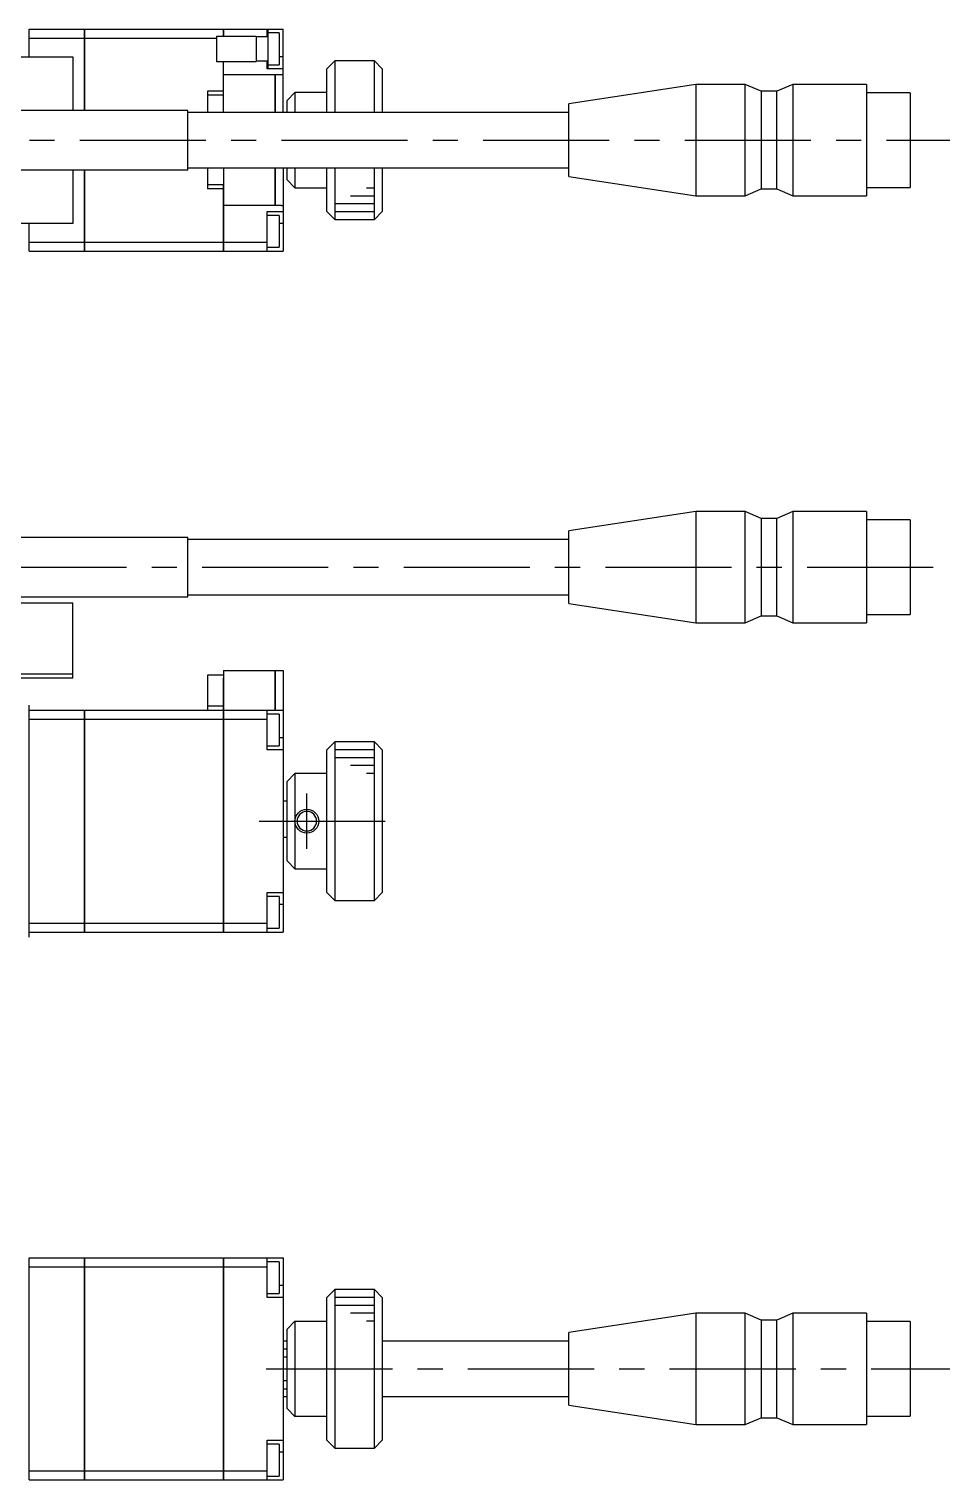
# Model space of a CAD drawing. Extents: x 0 to 566, y -8 to 193.
# Drawn here: x 157 to 273, y 10 to 192.8 of the extents above; entities that cross this region are included whole.
import ezdxf

# ---------------------------------------------------------------- set-up
doc = ezdxf.new("R2010")
doc.units = 0
doc.header["$LTSCALE"] = 0.5
doc.linetypes.add('CENTER', pattern=[50.8, 31.75, -6.35, 6.35, -6.35])
for name, color, linetype in [('MSM_CENTER', 1, 'CENTER'), ('MSM_CONTINUOUS', 7, 'CONTINUOUS'), ('MSM_NARROW', 5, 'CONTINUOUS')]:
    doc.layers.add(name, color=color, linetype=linetype)

msp = doc.modelspace()

# ---------------------------------------------------------------- linework, layer by layer
at = {"layer": 'MSM_CENTER'}
for p, q in [((138, 178.8), (273, 178.8)), ((128, 125), (273, 125)), ((192, 89.5), (192, 96.5)), ((186, 93), (204, 93)), ((186.89, 24), (273, 24))]:
    msp.add_line(p, q, dxfattribs=at)
at = {"layer": 'MSM_CONTINUOUS'}
for p, q in [((157, 192.8), (163.99, 192.8)), ((157, 189.3), (157, 192.8)), ((163.99, 182.55), (163.99, 192.8)), ((164, 192.79), (163.99, 192.79)), ((164, 192.8), (164, 182.55)), ((164, 192.8), (181.49, 192.8)), ((181.49, 191.9), (181.49, 192.8)), ((181.5, 192.79), (181.49, 192.79)), ((181.5, 192.8), (189, 192.8)), ((181.5, 192.8), (181.5, 191.9)), ((187, 191.8), (187, 192.8)), ((187.1, 192.8), (187.1, 187.8)), ((188.5, 192.3), (187.1, 192.3)), ((188.5, 192.3), (188.5, 188.3)), ((189, 182.3), (189, 192.8)), ((157, 191.65), (163.99, 191.65)), ((164, 191.64), (163.99, 191.64)), ((164, 191.65), (180.6, 191.65)), ((180.6, 191.9), (185.6, 191.9)), ((180.6, 191.9), (180.6, 188.7)), ((185.6, 191.9), (185.6, 188.7)), ((187.1, 191.8), (185.6, 191.8)), ((135.5, 189.3), (162.5, 189.3)), ((162.5, 189.3), (162.5, 182.55)), ((180.6, 188.7), (185.6, 188.7)), ((181.49, 184.45), (181.49, 188.7)), ((181.5, 182.3), (181.5, 188.7)), ((185.6, 188.8), (187.1, 188.8)), ((187, 187.8), (187, 188.8)), ((187.1, 188.3), (188.5, 188.3)), ((189, 189.3), (188.5, 189.3)), ((195.5, 188.8), (194.5, 187.8)), ((195.5, 188.8), (195.5, 182.3)), ((200.5, 188.8), (195.5, 188.8)), ((200.5, 182.3), (200.5, 188.8)), ((201.5, 187.8), (200.5, 188.8)), ((181.5, 187.05), (187.99, 187.05)), ((189, 187.8), (187, 187.8)), ((187.99, 182.3), (187.99, 187.05)), ((188, 187.04), (187.99, 187.04)), ((188, 187.05), (188, 182.3)), ((188, 187.05), (188.8, 187.05)), ((188.8, 187.03), (188.8, 187.05)), ((189, 187.03), (188.8, 187.03)), ((194.5, 182.3), (194.5, 187.8)), ((201.5, 187.8), (201.5, 182.3)), ((179.5, 184.95), (179.5, 182.3)), ((181.49, 184.95), (179.5, 184.95)), ((189.5, 183.8), (190.5, 184.8)), ((190.5, 184.8), (190.5, 182.3)), ((194.5, 184.8), (190.5, 184.8)), ((241, 185.8), (225, 183.37)), ((247.2, 185.8), (241, 185.8)), ((241, 185.8), (241, 171.8)), ((249.2, 184.95), (247.2, 185.8)), ((247.2, 171.8), (247.2, 185.8)), ((251.2, 184.95), (249.2, 184.95)), ((249.2, 184.95), (249.2, 172.65)), ((253.2, 185.8), (251.2, 184.95)), ((251.2, 172.65), (251.2, 184.95)), ((262.5, 185.8), (253.2, 185.8)), ((253.2, 185.8), (253.2, 171.8)), ((262.5, 185.8), (262.5, 171.8)), ((268, 184.75), (262.5, 184.75)), ((268, 184.75), (268, 172.85)), ((181.5, 184.45), (179.5, 184.45)), ((189.5, 182.3), (189.5, 183.8)), ((225, 174.23), (225, 183.37)), ((177, 182.55), (155.5, 182.55)), ((177, 175.05), (177, 182.55)), ((225, 182.3), (177, 182.3)), ((155.5, 175.05), (177, 175.05)), ((162.5, 175.05), (162.5, 168.3)), ((163.99, 164.8), (163.99, 175.05)), ((164, 175.05), (164, 164.8)), ((177, 175.3), (225, 175.3)), ((179.5, 175.3), (179.5, 172.65)), ((181.5, 175.3), (181.5, 164.8)), ((187.99, 170.55), (187.99, 175.3)), ((188, 175.3), (188, 170.55)), ((189, 175.3), (189, 164.8)), ((189.5, 173.8), (189.5, 175.3)), ((190.5, 172.8), (189.5, 173.8)), ((190.5, 175.3), (190.5, 172.8)), ((194.5, 169.8), (194.5, 175.3)), ((195.5, 175.3), (195.5, 168.8)), ((200.5, 168.8), (200.5, 175.3)), ((201.5, 175.3), (201.5, 169.8)), ((225, 174.23), (241, 171.8)), ((181.5, 173.15), (179.5, 173.15)), ((181.49, 172.65), (179.5, 172.65)), ((181.49, 164.8), (181.49, 173.15)), ((190.5, 172.8), (194.5, 172.8)), ((247.2, 171.8), (249.2, 172.65)), ((249.2, 172.65), (251.2, 172.65)), ((251.2, 172.65), (253.2, 171.8)), ((262.5, 172.85), (268, 172.85)), ((187.99, 170.55), (181.5, 170.55)), ((188, 170.56), (187.99, 170.56)), ((188.8, 170.55), (188, 170.55)), ((188.8, 170.57), (189, 170.57)), ((188.8, 170.55), (188.8, 170.57)), ((241, 171.8), (247.2, 171.8)), ((253.2, 171.8), (262.5, 171.8)), ((162.5, 168.3), (135.5, 168.3)), ((157, 164.8), (157, 168.3)), ((187, 169.8), (189, 169.8)), ((187, 164.8), (187, 169.8)), ((188.5, 169.3), (187, 169.3)), ((188.5, 169.3), (188.5, 165.3)), ((189, 168.3), (188.5, 168.3)), ((194.5, 169.8), (195.5, 168.8)), ((195.5, 168.8), (200.5, 168.8)), ((200.5, 168.8), (201.5, 169.8)), ((157, 165.95), (163.99, 165.95)), ((157, 164.8), (163.99, 164.8)), ((164, 165.96), (163.99, 165.96)), ((164, 164.81), (163.99, 164.81)), ((164, 165.95), (181.49, 165.95)), ((164, 164.8), (181.49, 164.8)), ((181.5, 165.96), (181.49, 165.96)), ((181.5, 164.81), (181.49, 164.81)), ((181.5, 165.95), (187, 165.95)), ((181.5, 164.8), (189, 164.8)), ((187, 165.3), (188.5, 165.3)), ((241, 132), (225, 129.57)), ((241, 132), (241, 118)), ((247.2, 132), (241, 132)), ((247.2, 118), (247.2, 132)), ((249.2, 131.15), (247.2, 132)), ((253.2, 132), (251.2, 131.15)), ((253.2, 132), (253.2, 118)), ((262.5, 132), (253.2, 132)), ((262.5, 132), (262.5, 118)), ((249.2, 131.15), (249.2, 118.85)), ((251.2, 131.15), (249.2, 131.15)), ((251.2, 118.85), (251.2, 131.15)), ((268, 130.95), (262.5, 130.95)), ((268, 130.95), (268, 119.05)), ((177, 128.75), (155.5, 128.75)), ((177, 121.25), (177, 128.75)), ((225, 128.5), (177, 128.5)), ((225, 120.43), (225, 129.57)), ((155.5, 121.25), (177, 121.25)), ((177, 121.5), (225, 121.5)), ((135.5, 120.5), (162.5, 120.5)), ((162.5, 111), (162.5, 120.5)), ((225, 120.43), (241, 118)), ((247.2, 118), (249.2, 118.85)), ((249.2, 118.85), (251.2, 118.85)), ((251.2, 118.85), (253.2, 118)), ((262.5, 119.05), (268, 119.05)), ((241, 118), (247.2, 118)), ((253.2, 118), (262.5, 118)), ((181.5, 112), (187.99, 112)), ((181.5, 112), (181.5, 79)), ((187.99, 107), (187.99, 112)), ((188, 111.99), (187.99, 111.99)), ((188, 112), (188, 107)), ((188, 112), (189, 112)), ((189, 112), (189, 79)), ((162.5, 111.5), (135.5, 111.5)), ((162.5, 111), (142.5, 111)), ((179.5, 111.4), (179.5, 107)), ((181.5, 111.4), (179.5, 111.4)), ((181.49, 111), (181.5, 111)), ((181.49, 79), (181.49, 111)), ((181.49, 108.4), (181.5, 108.4)), ((157, 78.38), (157, 107.62)), ((157, 107), (163.99, 107)), ((163.99, 79), (163.99, 107)), ((164, 106.99), (163.99, 106.99)), ((164, 107), (181.49, 107)), ((164, 107), (164, 79)), ((181.49, 107.5), (179.5, 107.5)), ((181.49, 107.3), (181.5, 107.3)), ((181.5, 106.99), (181.49, 106.99)), ((181.5, 107), (189, 107)), ((187, 102), (187, 107)), ((188.5, 106.5), (187, 106.5)), ((188.5, 106.5), (188.5, 102.5)), ((157, 105.85), (163.99, 105.85)), ((164, 105.84), (163.99, 105.84)), ((164, 105.85), (181.49, 105.85)), ((181.5, 105.84), (181.49, 105.84)), ((181.5, 105.85), (187, 105.85)), ((187, 102.5), (188.5, 102.5)), ((189, 103.5), (188.5, 103.5)), ((195.5, 103), (194.5, 102)), ((195.5, 103), (195.5, 83)), ((200.5, 103), (195.5, 103)), ((200.5, 83), (200.5, 103)), ((201.5, 102), (200.5, 103)), ((189, 102), (187, 102)), ((194.5, 84), (194.5, 102)), ((201.5, 102), (201.5, 84)), ((189.5, 98), (190.5, 99)), ((190.5, 99), (190.5, 87)), ((194.5, 99), (190.5, 99)), ((189.5, 88), (189.5, 98)), ((189.5, 95.5), (189, 95.5)), ((189, 91), (189.5, 91)), ((190.5, 87), (189.5, 88)), ((190.5, 87), (194.5, 87)), ((187, 84), (189, 84)), ((187, 79), (187, 84)), ((188.5, 83.5), (187, 83.5)), ((188.5, 83.5), (188.5, 79.5)), ((189, 82.5), (188.5, 82.5)), ((194.5, 84), (195.5, 83)), ((195.5, 83), (200.5, 83)), ((200.5, 83), (201.5, 84)), ((157, 80.15), (163.99, 80.15)), ((157, 79), (163.99, 79)), ((164, 80.16), (163.99, 80.16)), ((164, 79.01), (163.99, 79.01)), ((164, 80.15), (181.49, 80.15)), ((164, 79), (181.49, 79)), ((181.5, 80.16), (181.49, 80.16)), ((181.5, 79.01), (181.49, 79.01)), ((181.5, 80.15), (187, 80.15)), ((181.5, 79), (189, 79)), ((187, 79.5), (188.5, 79.5)), ((157, 38), (163.99, 38)), ((157, 10), (157, 38)), ((157, 36.85), (163.99, 36.85)), ((163.99, 10), (163.99, 38)), ((164, 37.99), (163.99, 37.99)), ((164, 36.84), (163.99, 36.84)), ((164, 38), (181.49, 38)), ((164, 38), (164, 10)), ((164, 36.85), (181.49, 36.85)), ((181.49, 10), (181.49, 38)), ((181.5, 37.99), (181.49, 37.99)), ((181.5, 36.84), (181.49, 36.84)), ((181.5, 38), (189, 38)), ((181.5, 38), (181.5, 10)), ((181.5, 36.85), (187, 36.85)), ((187, 33), (187, 38)), ((188.5, 37.5), (187, 37.5)), ((188.5, 37.5), (188.5, 33.5)), ((189, 38), (189, 10)), ((187, 33.5), (188.5, 33.5)), ((189, 33), (187, 33)), ((189, 34.5), (188.5, 34.5)), ((195.5, 34), (194.5, 33)), ((194.5, 15), (194.5, 33)), ((195.5, 34), (195.5, 14)), ((200.5, 34), (195.5, 34)), ((201.5, 33), (200.5, 34)), ((200.5, 14), (200.5, 34)), ((201.5, 33), (201.5, 15)), ((190.5, 30), (189.5, 29)), ((190.5, 30), (190.5, 18)), ((190.5, 30), (194.5, 30)), ((241, 31), (225, 28.57)), ((247.2, 31), (241, 31)), ((241, 31), (241, 17)), ((249.2, 30.15), (247.2, 31)), ((247.2, 17), (247.2, 31)), ((251.2, 30.15), (249.2, 30.15)), ((249.2, 30.15), (249.2, 17.85)), ((253.2, 31), (251.2, 30.15)), ((251.2, 17.85), (251.2, 30.15)), ((262.5, 31), (253.2, 31)), ((253.2, 31), (253.2, 17)), ((262.5, 31), (262.5, 17)), ((268, 29.95), (262.5, 29.95)), ((268, 29.95), (268, 18.05)), ((189.5, 27.5), (189, 27.5)), ((189.5, 19), (189.5, 29)), ((225, 27.5), (201.5, 27.5)), ((225, 19.43), (225, 28.57)), ((189.5, 26.5), (189, 26.5)), ((189, 25.5), (189.5, 25.5)), ((189.5, 22.5), (189, 22.5)), ((189, 21.5), (189.5, 21.5)), ((189, 20.5), (189.5, 20.5)), ((201.5, 20.5), (225, 20.5)), ((189.5, 19), (190.5, 18)), ((225, 19.43), (241, 17)), ((194.5, 18), (190.5, 18)), ((241, 17), (247.2, 17)), ((247.2, 17), (249.2, 17.85)), ((249.2, 17.85), (251.2, 17.85)), ((251.2, 17.85), (253.2, 17)), ((253.2, 17), (262.5, 17)), ((262.5, 18.05), (268, 18.05)), ((187, 15), (189, 15)), ((187, 10), (187, 15)), ((194.5, 15), (195.5, 14)), ((200.5, 14), (201.5, 15)), ((188.5, 14.5), (187, 14.5)), ((188.5, 14.5), (188.5, 10.5)), ((189, 13.5), (188.5, 13.5)), ((195.5, 14), (200.5, 14)), ((157, 11.15), (163.99, 11.15)), ((164, 11.16), (163.99, 11.16)), ((164, 11.15), (181.49, 11.15)), ((181.5, 11.16), (181.49, 11.16)), ((181.5, 11.15), (187, 11.15)), ((157, 10), (163.99, 10)), ((164, 10.01), (163.99, 10.01)), ((164, 10), (181.49, 10)), ((181.5, 10.01), (181.49, 10.01)), ((181.5, 10), (189, 10)), ((187, 10.5), (188.5, 10.5))]:
    msp.add_line(p, q, dxfattribs=at)
at = {"layer": 'MSM_CONTINUOUS', "extrusion": (0, 0, -1)}
msp.add_circle((-192, 93), 1.23, dxfattribs=at)
at = {"layer": 'MSM_NARROW'}
for p, q in [((199.5, 172.8), (200.5, 172.8)), ((195.5, 170.8), (200.5, 170.8)), ((197.5, 171.8), (200.5, 171.8)), ((195.5, 169.8), (200.5, 169.8)), ((200.5, 102), (195.5, 102)), ((200.5, 101), (195.5, 101)), ((200.5, 100), (197.5, 100)), ((200.5, 99), (199.5, 99)), ((200.5, 33), (195.5, 33)), ((200.5, 32), (195.5, 32)), ((200.5, 31), (197.5, 31)), ((200.5, 30), (199.5, 30))]:
    msp.add_line(p, q, dxfattribs=at)
msp.add_circle((192, 93), 1.5, dxfattribs=at)

doc.saveas('drawing.dxf')
